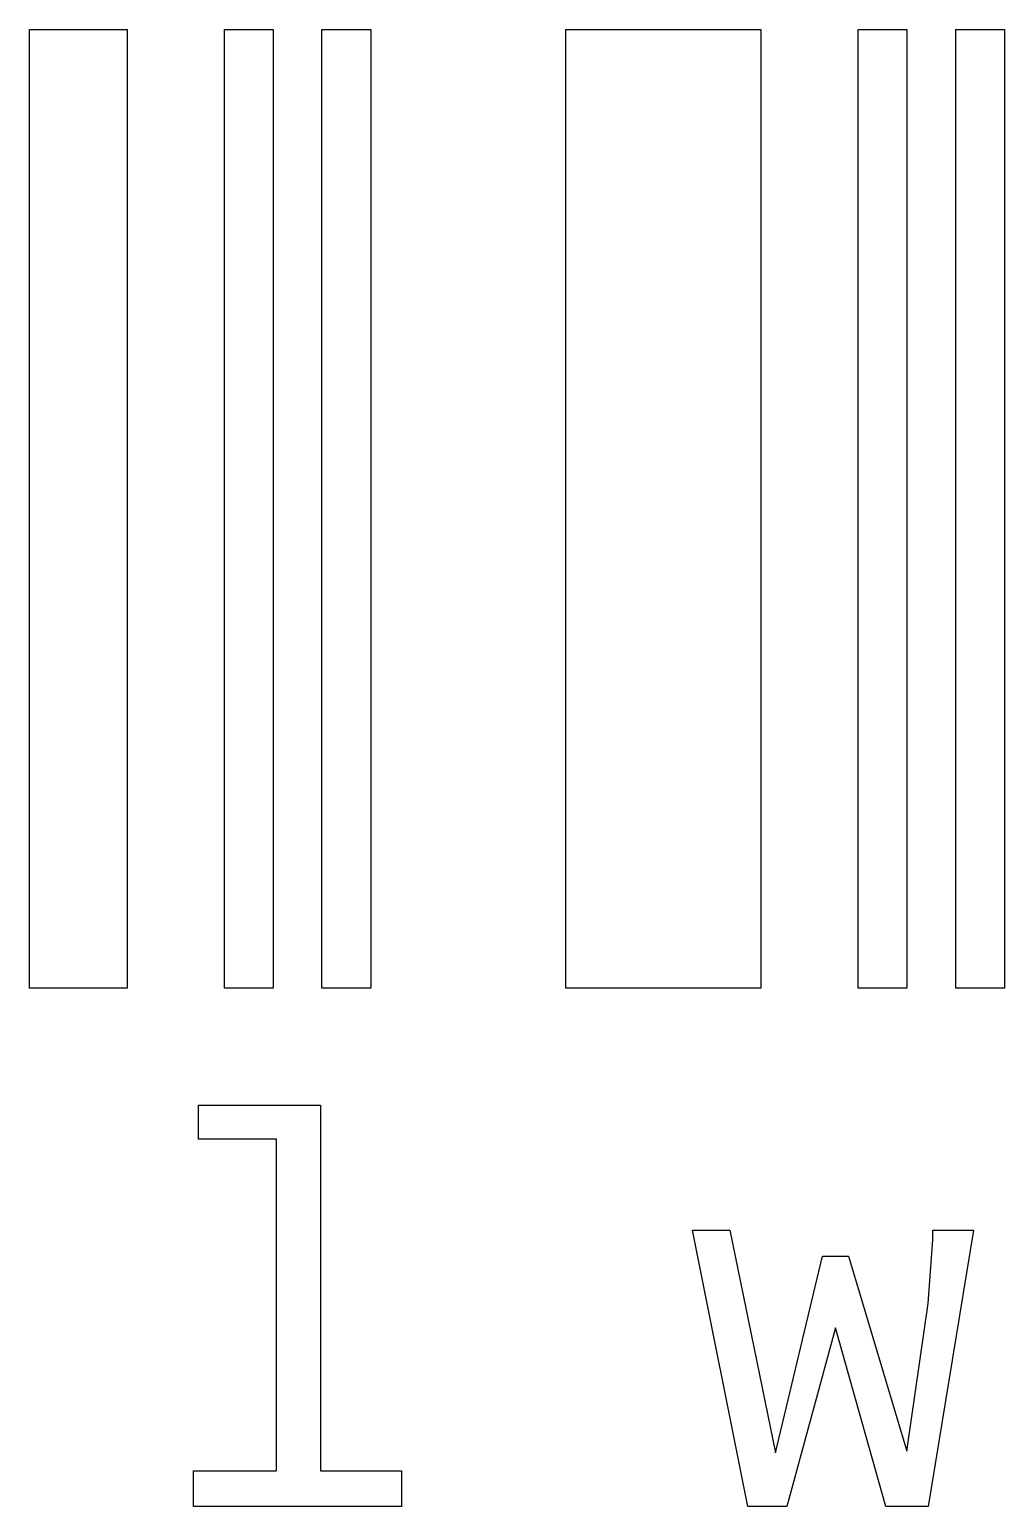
# Model space of a CAD drawing. Extents: x 46.11 to 52.46, y 190.9 to 200.52.
import ezdxf

# ---------------------------------------------------------------- set-up
doc = ezdxf.new("R2010")
doc.units = 0
doc.layers.add('Layer_1', color=7, linetype='CONTINUOUS')

msp = doc.modelspace()

# ---------------------------------------------------------------- linework, layer by layer
at = {"layer": 'Layer_1', "color": 7}
for points in [[(46.113091, 194.27976), (46.113091, 200.523929), (46.74809, 200.523929), (46.74809, 194.27976)], [(47.38309, 194.27976), (47.38309, 200.523929), (47.70059, 200.523929), (47.70059, 194.27976)], [(48.01809, 194.27976), (48.01809, 200.523929), (48.33559, 200.523929), (48.33559, 194.27976)], [(49.606417, 194.27976), (49.606417, 200.523929), (50.876417, 200.523929), (50.876417, 194.27976)], [(51.511417, 194.27976), (51.511417, 200.523929), (51.828917, 200.523929), (51.828917, 194.27976)], [(52.146417, 194.27976), (52.146417, 200.523929), (52.463917, 200.523929), (52.463917, 194.27976)], [(47.182007, 191.13651), (47.721757, 191.13651), (47.721757, 193.29551), (47.213757, 193.29551), (47.213757, 193.51776), (48.007507, 193.51776), (48.007507, 191.13651), (48.536674, 191.13651), (48.536674, 190.90368), (47.182007, 190.90368)], [(50.431917, 192.70285), (50.675334, 192.70285), (50.971667, 191.25293), (51.278584, 192.53351), (51.447917, 192.53351), (51.828917, 191.26351), (51.9665, 192.2266), (51.99825, 192.63935), (51.99825, 192.70285), (52.262834, 192.70285), (51.9665, 190.90368), (51.691334, 190.90368), (51.36325, 192.06785), (51.04575, 190.90368), (50.79175, 190.90368)]]:
    msp.add_lwpolyline(points, close=True, dxfattribs=at)

doc.saveas('drawing.dxf')
